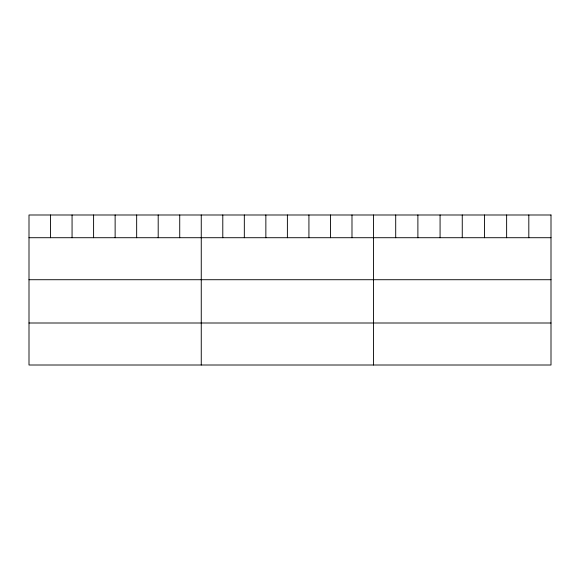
<?xml version="1.0" encoding="UTF-8"?>
<svg xmlns="http://www.w3.org/2000/svg" width="580" height="580" viewBox="0 0 580 580"><rect width="100%" height="100%" fill="white"/><g stroke="black" fill="none" stroke-linecap="round" stroke-linejoin="round"><path stroke-width="0.87" d="M29 237.713L551 237.713M29 279.719L551 279.719M29 323.002L551 323.002M528.815 214.992L528.815 237.713M506.63 214.992L506.63 237.713M484.445 214.992L484.445 237.713M462.26 214.992L462.26 237.713M440.075 214.992L440.075 237.713M417.89 214.992L417.89 237.713M395.705 214.992L395.705 237.713M373.52 214.992L373.52 365.008M351.988 214.992L351.988 237.713M330.455 214.992L330.455 237.713M308.923 214.992L308.923 237.713M287.39 214.992L287.39 237.713M265.857 214.992L265.857 237.713M244.325 214.992L244.325 237.713M222.792 214.992L222.792 237.713M201.26 214.992L201.26 365.008M179.727 214.992L179.727 237.713M158.195 214.992L158.195 237.713M136.662 214.992L136.662 237.713M115.13 214.992L115.13 237.713M93.597 214.992L93.597 237.713M72.065 214.992L72.065 237.713M50.532 214.992L50.532 237.713M551 214.992L29 214.992L29 365.008L551 365.008L551 214.992"/></g></svg>
